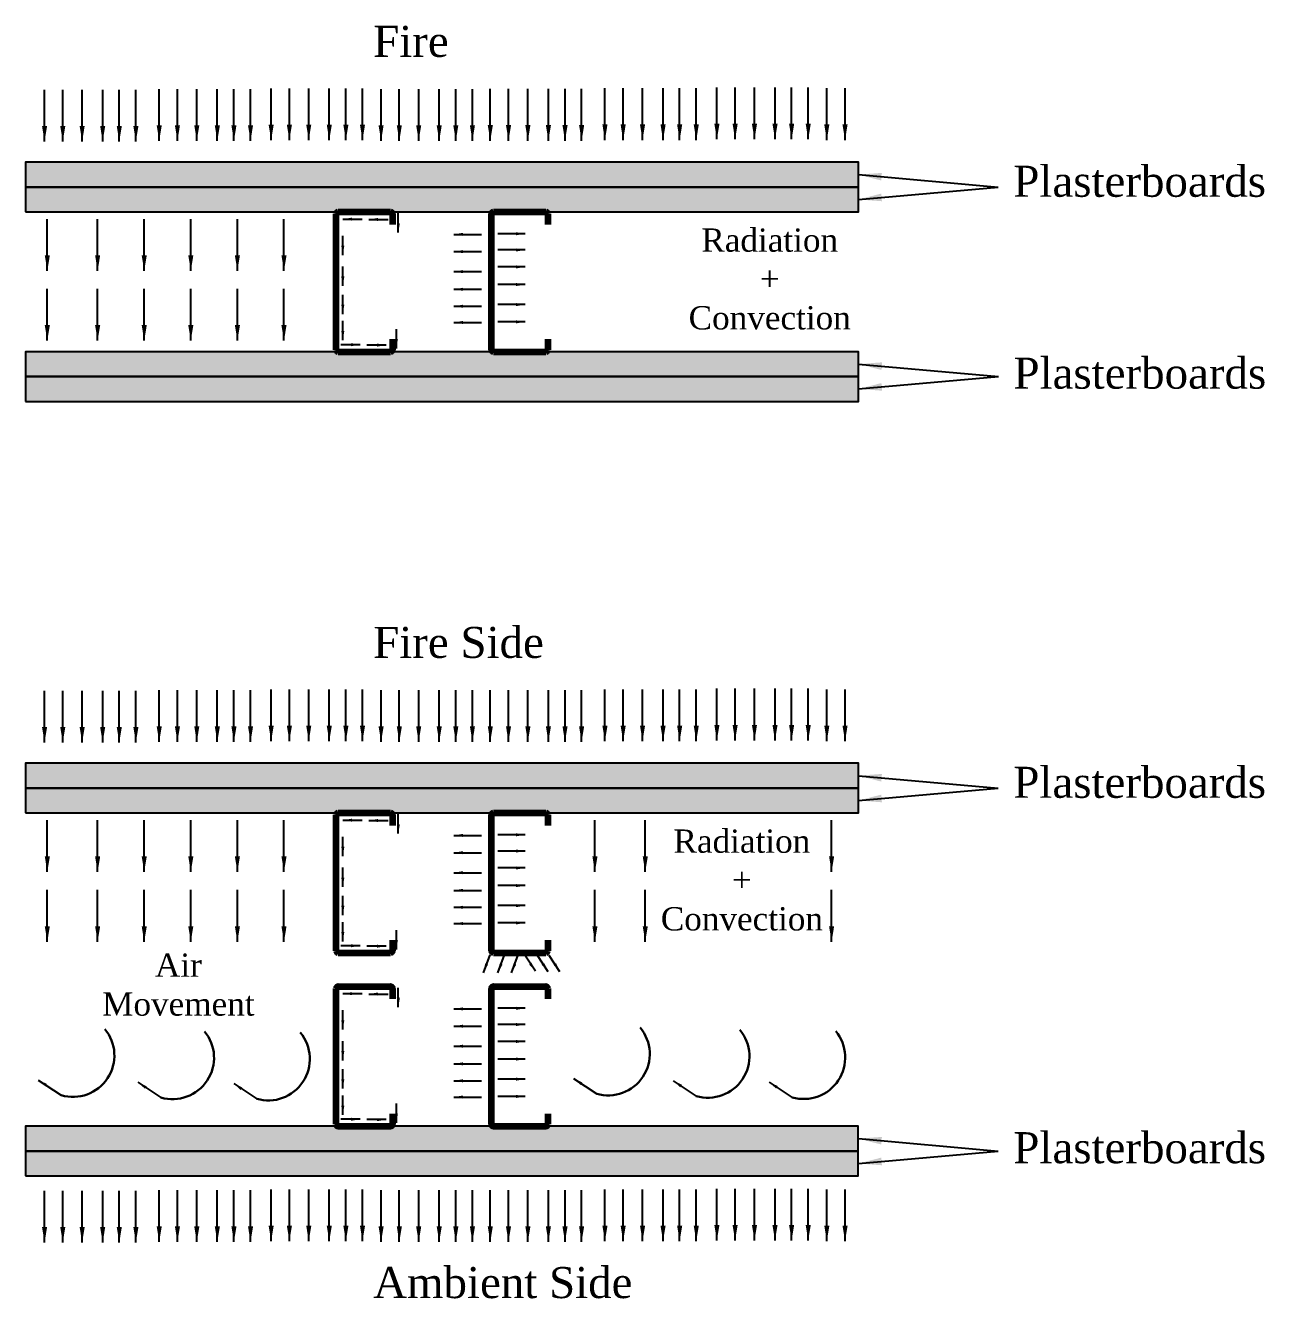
# Model space of a CAD drawing. Header units: millimetres. Extents: x 4718 to 11481, y 420 to 1811.
# Drawn here: x 10683 to 11481, y 512 to 1332 of the extents above; entities that cross this region are included whole.
import ezdxf

# ---------------------------------------------------------------- set-up
doc = ezdxf.new("R2010")
doc.units = ezdxf.units.MM
doc.layers.get('0').update_dxf_attribs({"lineweight": 100})
doc.styles.get("Standard").update_dxf_attribs({"font": 'times.ttf'})
doc.dimstyles.new('ISO-25', dxfattribs={"dimtxt": 2.5, "dimasz": 2.5, "dimexe": 1.25, "dimexo": 0.625, "dimtad": 1, "dimtxsty": 'Standard', "dimcen": 2.5, "dimadec": 0, "dimazin": 0, "dimtfac": 1, "dimtmove": 0, "dimatfit": 3, "dimfxl": 1, "dimarcsym": 0})
doc.dimstyles.new('Times new roman', dxfattribs={"dimtxt": 5, "dimasz": 5, "dimexe": 2, "dimexo": 1, "dimgap": 1, "dimtad": 1, "dimtih": 1, "dimtoh": 1, "dimtxsty": 'Standard', "dimblk": 'ARCHTICK', "dimcen": 0, "dimadec": 0, "dimazin": 0, "dimtfac": 1, "dimtmove": 0, "dimatfit": 3, "dimfxl": 1, "dimarcsym": 0})

# ---------------------------------------------------------------- blocks, each defined once
blk = doc.blocks.new('_ArchTick')
at = {"color": 0, "linetype": 'ByBlock', "const_width": 0.15}
blk.add_lwpolyline([(-0.5, -0.5), (0.5, 0.5)], dxfattribs=at)
blk = doc.blocks.new('Stud')
at = {"lineweight": 140}
for p, q in [((4630.24, 1668.85), (4630.24, 1756.35)), ((4631.49, 1757.6), (4665.24, 1757.6)), ((4666.49, 1756.35), (4666.49, 1749.6)), ((4666.49, 1675.6), (4666.49, 1668.85)), ((4631.49, 1667.6), (4665.24, 1667.6))]:
    blk.add_line(p, q, dxfattribs=at)
for centre, start, end in [((4631.49, 1756.35), 90, 180), ((4665.24, 1756.35), 0, 90), ((4631.49, 1668.85), 180, 270), ((4665.24, 1668.85), 270, 0)]:
    blk.add_arc(centre, 1.25, start, end, dxfattribs=at)

msp = doc.modelspace()

# ---------------------------------------------------------------- hatches: boundary and pattern name
at = {"lineweight": -3, "true_color": 0xf7abae}
h = msp.add_hatch(color=241, dxfattribs=at)
h.dxf.hatch_style = 1
h.paths.add_polyline_path([(10683.316, 1243.572), (10683.316, 1227.572), (11219.566, 1227.572), (11219.566, 1243.572)])
h = msp.add_hatch(color=241, dxfattribs=at)
h.dxf.hatch_style = 1
h.paths.add_polyline_path([(11219.566, 1211.572), (11219.566, 1227.572), (10683.316, 1227.572), (10683.316, 1211.572)])
h = msp.add_hatch(color=241, dxfattribs=at)
h.dxf.hatch_style = 1
h.paths.add_polyline_path([(11219.566, 1105.572), (11219.566, 1121.572), (10683.316, 1121.572), (10683.316, 1105.572)])
h = msp.add_hatch(color=241, dxfattribs=at)
h.dxf.hatch_style = 1
h.paths.add_polyline_path([(11219.566, 1089.572), (11219.566, 1105.572), (10683.316, 1105.572), (10683.316, 1089.572)])
h = msp.add_hatch(color=241, dxfattribs=at)
h.dxf.hatch_style = 1
h.paths.add_polyline_path([(10683.316, 856.593), (10683.316, 840.593), (11219.566, 840.593), (11219.566, 856.593)])
h = msp.add_hatch(color=241, dxfattribs=at)
h.dxf.hatch_style = 1
h.paths.add_polyline_path([(11219.566, 824.593), (11219.566, 840.593), (10683.316, 840.593), (10683.316, 824.593)])
h = msp.add_hatch(color=241, dxfattribs=at)
h.dxf.hatch_style = 1
h.paths.add_polyline_path([(11219.466, 606.89), (11219.466, 622.89), (10683.216, 622.89), (10683.216, 606.89)])
h = msp.add_hatch(color=241, dxfattribs=at)
h.dxf.hatch_style = 1
h.paths.add_polyline_path([(11219.466, 590.89), (11219.466, 606.89), (10683.216, 606.89), (10683.216, 590.89)])

# ---------------------------------------------------------------- linework, layer by layer
at = {"lineweight": -3}
for points in [[(10683.316, 1227.572), (11219.566, 1227.572), (11219.566, 1243.572), (10683.316, 1243.572)], [(10683.316, 1211.572), (11219.566, 1211.572), (11219.566, 1227.572), (10683.316, 1227.572)], [(10683.316, 1105.572), (11219.566, 1105.572), (11219.566, 1121.572), (10683.316, 1121.572)], [(10683.316, 1089.572), (11219.566, 1089.572), (11219.566, 1105.572), (10683.316, 1105.572)], [(10683.316, 840.593), (11219.566, 840.593), (11219.566, 856.593), (10683.316, 856.593)], [(10683.316, 824.593), (11219.566, 824.593), (11219.566, 840.593), (10683.316, 840.593)], [(10683.216, 606.89), (11219.466, 606.89), (11219.466, 622.89), (10683.216, 622.89)], [(10683.216, 590.89), (11219.466, 590.89), (11219.466, 606.89), (10683.216, 606.89)]]:
    msp.add_lwpolyline(points, close=True, dxfattribs=at)
at = {"color": 242, "lineweight": 30, "true_color": 0xcd2027}
for centre in [(10713.78, 668.477), (10777.954, 667.004), (10839.62, 666.176), (11058.519, 669.435), (11122.694, 667.962), (11184.36, 667.135)]:
    msp.add_arc(centre, 26.699, 253.739757, 39.519262, dxfattribs=at)

# ---------------------------------------------------------------- block references
at = {"lineweight": -3}
for p in [(6253.071, -546.031), (6353.071, -546.031), (6253.071, -933.01), (6353.071, -933.01), (6253.071, -1044.713), (6353.071, -1044.713)]:
    msp.add_blockref('Stud', p, dxfattribs=at)

# ---------------------------------------------------------------- texts
at = {"lineweight": -3, "attachment_point": 1}
for s, insert, char_height, width in [('Fire', (10907.112, 1331.388), 20, 52.39245), ('Plasterboards', (11319.337, 1241.315), 20, 52.39245), ('\\pxqc;Radiation + Convection', (11112.462, 1200.931), 15, 100.01183), ('Plasterboards', (11319.452, 1117.765), 20, 80.81466), ('Fire Side', (10907.112, 944.409), 20, 111.69613), ('Plasterboards', (11319.337, 854.336), 20, 52.39245), ('\\pxqc;Radiation + Convection', (11094.544, 813.952), 15, 100.01183), ('\\pxqc;Air Movement', (10731.691, 734.118), 15, 100.01183), ('Plasterboards', (11319.352, 619.083), 20, 80.81466), ('Ambient Side', (10907.112, 532.262), 20, 176.58786)]:
    msp.add_mtext(s, dxfattribs=dict(at, insert=insert, char_height=char_height, width=width))

# ---------------------------------------------------------------- leaders
at = {"color": 242, "lineweight": 30, "true_color": 0xcd2027}
for points, override in [([(10695.52, 1256.966), (10695.52, 1290.264)], {"dimasz": 10, "dimgap": 0.625, "dimtad": 0}), ([(10707.252, 1256.966), (10707.252, 1290.264)], {"dimasz": 10, "dimtad": 0}), ([(10719.726, 1256.966), (10719.726, 1290.264)], {"dimasz": 10, "dimtad": 0}), ([(10732.943, 1256.966), (10732.943, 1290.264)], {"dimasz": 10, "dimtad": 0}), ([(10743.635, 1256.966), (10743.635, 1290.264)], {"dimasz": 10, "dimtad": 0}), ([(10754.327, 1256.966), (10754.327, 1290.264)], {"dimasz": 10, "dimtad": 0}), ([(10769.349, 1257.4), (10769.349, 1290.698)], {"dimasz": 10, "dimtad": 0}), ([(10781.08, 1257.4), (10781.08, 1290.698)], {"dimasz": 10, "dimtad": 0}), ([(10793.554, 1257.4), (10793.554, 1290.698)], {"dimasz": 10, "dimtad": 0}), ([(10806.771, 1257.4), (10806.771, 1290.698)], {"dimasz": 10, "dimtad": 0}), ([(10817.463, 1257.4), (10817.463, 1290.698)], {"dimasz": 10, "dimtad": 0}), ([(10828.155, 1257.4), (10828.155, 1290.698)], {"dimasz": 10, "dimtad": 0}), ([(10841.44, 1257.834), (10841.44, 1291.132)], {"dimasz": 10, "dimtad": 0}), ([(10853.171, 1257.834), (10853.171, 1291.132)], {"dimasz": 10, "dimtad": 0}), ([(10865.646, 1257.834), (10865.646, 1291.132)], {"dimasz": 10, "dimtad": 0}), ([(10878.862, 1257.834), (10878.862, 1291.132)], {"dimasz": 10, "dimtad": 0}), ([(10889.554, 1257.834), (10889.554, 1291.132)], {"dimasz": 10, "dimtad": 0}), ([(10900.246, 1257.834), (10900.246, 1291.132)], {"dimasz": 10, "dimtad": 0}), ([(10912.228, 1257.4), (10912.228, 1290.698)], {"dimasz": 10, "dimtad": 0}), ([(10923.96, 1257.4), (10923.96, 1290.698)], {"dimasz": 10, "dimtad": 0}), ([(10936.434, 1257.4), (10936.434, 1290.698)], {"dimasz": 10, "dimtad": 0}), ([(10949.65, 1257.4), (10949.65, 1290.698)], {"dimasz": 10, "dimtad": 0}), ([(10960.343, 1257.4), (10960.343, 1290.698)], {"dimasz": 10, "dimtad": 0}), ([(10971.035, 1257.4), (10971.035, 1290.698)], {"dimasz": 10, "dimtad": 0}), ([(10982.544, 1257.432), (10982.544, 1290.731)], {"dimasz": 10, "dimtad": 0}), ([(10994.275, 1257.432), (10994.275, 1290.731)], {"dimasz": 10, "dimtad": 0}), ([(11006.749, 1257.432), (11006.749, 1290.731)], {"dimasz": 10, "dimtad": 0}), ([(11019.966, 1257.432), (11019.966, 1290.731)], {"dimasz": 10, "dimtad": 0}), ([(11030.658, 1257.432), (11030.658, 1290.731)], {"dimasz": 10, "dimtad": 0}), ([(11041.35, 1257.432), (11041.35, 1290.731)], {"dimasz": 10, "dimtad": 0}), ([(11056.372, 1257.866), (11056.372, 1291.165)], {"dimasz": 10, "dimtad": 0}), ([(11068.104, 1257.866), (11068.104, 1291.165)], {"dimasz": 10, "dimtad": 0}), ([(11080.578, 1257.866), (11080.578, 1291.165)], {"dimasz": 10, "dimtad": 0}), ([(11093.794, 1257.866), (11093.794, 1291.165)], {"dimasz": 10, "dimtad": 0}), ([(11104.487, 1257.866), (11104.487, 1291.165)], {"dimasz": 10, "dimtad": 0}), ([(11115.179, 1257.866), (11115.179, 1291.165)], {"dimasz": 10, "dimtad": 0}), ([(11128.463, 1258.3), (11128.463, 1291.599)], {"dimasz": 10, "dimtad": 0}), ([(11140.195, 1258.3), (11140.195, 1291.599)], {"dimasz": 10, "dimtad": 0}), ([(11152.669, 1258.3), (11152.669, 1291.599)], {"dimasz": 10, "dimtad": 0}), ([(11165.886, 1258.3), (11165.886, 1291.599)], {"dimasz": 10, "dimtad": 0}), ([(11176.578, 1258.3), (11176.578, 1291.599)], {"dimasz": 10, "dimtad": 0}), ([(11187.27, 1258.3), (11187.27, 1291.599)], {"dimasz": 10, "dimtad": 0}), ([(11199.251, 1257.866), (11199.251, 1291.165)], {"dimasz": 10, "dimtad": 0}), ([(11210.983, 1257.866), (11210.983, 1291.165)], {"dimasz": 10, "dimtad": 0}), ([(10697.289, 1173.654), (10697.289, 1206.953)], {"dimasz": 10, "dimgap": 0.625, "dimtad": 0}), ([(10729.696, 1173.654), (10729.696, 1206.953)], {"dimasz": 10, "dimgap": 0.625, "dimtad": 0}), ([(10759.696, 1173.654), (10759.696, 1206.953)], {"dimasz": 10, "dimgap": 0.625, "dimtad": 0}), ([(10789.696, 1173.654), (10789.696, 1206.953)], {"dimasz": 10, "dimgap": 0.625, "dimtad": 0}), ([(10819.696, 1173.654), (10819.696, 1206.953)], {"dimasz": 10, "dimgap": 0.625, "dimtad": 0}), ([(10849.696, 1173.654), (10849.696, 1206.953)], {"dimasz": 10, "dimgap": 0.625, "dimtad": 0}), ([(10887.572, 1206.938), (10900.02, 1206.938)], {"dimasz": 6, "dimgap": 0.625, "dimtad": 0}), ([(10904.249, 1206.686), (10916.697, 1206.686)], {"dimasz": 6, "dimgap": 0.625, "dimtad": 0}), ([(10923.326, 1198.307), (10923.326, 1210.755)], {"dimasz": 6, "dimgap": 0.625, "dimtad": 0}), ([(10959.032, 1197.122), (10976.812, 1197.122)], {"dimasz": 6, "dimgap": 0.625, "dimtad": 0}), ([(11005.079, 1197.524), (10987.298, 1197.524)], {"dimasz": 6, "dimgap": 0.625, "dimtad": 0}), ([(10887.572, 1183.788), (10887.572, 1196.236)], {"dimasz": 6, "dimgap": 0.625, "dimtad": 0}), ([(10959.032, 1185.996), (10976.812, 1185.996)], {"dimasz": 6, "dimgap": 0.625, "dimtad": 0}), ([(11005.079, 1187.076), (10987.298, 1187.076)], {"dimasz": 6, "dimgap": 0.625, "dimtad": 0}), ([(10887.572, 1163.994), (10887.572, 1176.442)], {"dimasz": 6, "dimgap": 0.625, "dimtad": 0}), ([(10959.032, 1173.106), (10976.812, 1173.106)], {"dimasz": 6, "dimgap": 0.625, "dimtad": 0}), ([(11005.079, 1176.164), (10987.298, 1176.164)], {"dimasz": 6, "dimgap": 0.625, "dimtad": 0}), ([(11005.079, 1164.803), (10987.298, 1164.803)], {"dimasz": 6, "dimgap": 0.625, "dimtad": 0}), ([(10697.289, 1128.675), (10697.289, 1161.973)], {"dimasz": 10, "dimgap": 0.625, "dimtad": 0}), ([(10729.696, 1128.675), (10729.696, 1161.973)], {"dimasz": 10, "dimgap": 0.625, "dimtad": 0}), ([(10759.696, 1128.675), (10759.696, 1161.973)], {"dimasz": 10, "dimgap": 0.625, "dimtad": 0}), ([(10789.696, 1128.675), (10789.696, 1161.973)], {"dimasz": 10, "dimgap": 0.625, "dimtad": 0}), ([(10819.696, 1128.675), (10819.696, 1161.973)], {"dimasz": 10, "dimgap": 0.625, "dimtad": 0}), ([(10849.696, 1128.675), (10849.696, 1161.973)], {"dimasz": 10, "dimgap": 0.625, "dimtad": 0}), ([(10887.572, 1145.815), (10887.572, 1158.264)], {"dimasz": 6, "dimgap": 0.625, "dimtad": 0}), ([(10959.032, 1161.746), (10976.812, 1161.746)], {"dimasz": 6, "dimgap": 0.625, "dimtad": 0}), ([(10959.032, 1150.833), (10976.812, 1150.833)], {"dimasz": 6, "dimgap": 0.625, "dimtad": 0}), ([(11005.079, 1151.913), (10987.298, 1151.913)], {"dimasz": 6, "dimgap": 0.625, "dimtad": 0}), ([(10887.572, 1128.917), (10887.572, 1141.365)], {"dimasz": 6, "dimgap": 0.625, "dimtad": 0}), ([(10959.032, 1140.386), (10976.812, 1140.386)], {"dimasz": 6, "dimgap": 0.625, "dimtad": 0}), ([(11005.079, 1140.787), (10987.298, 1140.787)], {"dimasz": 6, "dimgap": 0.625, "dimtad": 0}), ([(10922.05, 1123.701), (10922.05, 1136.149)], {"dimasz": 6, "dimgap": 0.625, "dimtad": 0}), ([(10898.844, 1126.082), (10886.396, 1126.082)], {"dimasz": 6, "dimgap": 0.625, "dimtad": 0}), ([(10915.521, 1125.829), (10903.073, 1125.829)], {"dimasz": 6, "dimgap": 0.625, "dimtad": 0}), ([(10695.52, 869.987), (10695.52, 903.285)], {"dimasz": 10, "dimgap": 0.625, "dimtad": 0}), ([(10707.252, 869.987), (10707.252, 903.285)], {"dimasz": 10, "dimtad": 0}), ([(10719.726, 869.987), (10719.726, 903.285)], {"dimasz": 10, "dimtad": 0}), ([(10732.943, 869.987), (10732.943, 903.285)], {"dimasz": 10, "dimtad": 0}), ([(10743.635, 869.987), (10743.635, 903.285)], {"dimasz": 10, "dimtad": 0}), ([(10754.327, 869.987), (10754.327, 903.285)], {"dimasz": 10, "dimtad": 0}), ([(10769.349, 870.421), (10769.349, 903.719)], {"dimasz": 10, "dimtad": 0}), ([(10781.08, 870.421), (10781.08, 903.719)], {"dimasz": 10, "dimtad": 0}), ([(10793.554, 870.421), (10793.554, 903.719)], {"dimasz": 10, "dimtad": 0}), ([(10806.771, 870.421), (10806.771, 903.719)], {"dimasz": 10, "dimtad": 0}), ([(10817.463, 870.421), (10817.463, 903.719)], {"dimasz": 10, "dimtad": 0}), ([(10828.155, 870.421), (10828.155, 903.719)], {"dimasz": 10, "dimtad": 0}), ([(10841.44, 870.855), (10841.44, 904.153)], {"dimasz": 10, "dimtad": 0}), ([(10853.171, 870.855), (10853.171, 904.153)], {"dimasz": 10, "dimtad": 0}), ([(10865.646, 870.855), (10865.646, 904.153)], {"dimasz": 10, "dimtad": 0}), ([(10878.862, 870.855), (10878.862, 904.153)], {"dimasz": 10, "dimtad": 0}), ([(10889.554, 870.855), (10889.554, 904.153)], {"dimasz": 10, "dimtad": 0}), ([(10900.246, 870.855), (10900.246, 904.153)], {"dimasz": 10, "dimtad": 0}), ([(10912.228, 870.421), (10912.228, 903.719)], {"dimasz": 10, "dimtad": 0}), ([(10923.96, 870.421), (10923.96, 903.719)], {"dimasz": 10, "dimtad": 0}), ([(10936.434, 870.421), (10936.434, 903.719)], {"dimasz": 10, "dimtad": 0}), ([(10949.65, 870.421), (10949.65, 903.719)], {"dimasz": 10, "dimtad": 0}), ([(10960.343, 870.421), (10960.343, 903.719)], {"dimasz": 10, "dimtad": 0}), ([(10971.035, 870.421), (10971.035, 903.719)], {"dimasz": 10, "dimtad": 0}), ([(10982.544, 870.453), (10982.544, 903.752)], {"dimasz": 10, "dimtad": 0}), ([(10994.275, 870.453), (10994.275, 903.752)], {"dimasz": 10, "dimtad": 0}), ([(11006.749, 870.453), (11006.749, 903.752)], {"dimasz": 10, "dimtad": 0}), ([(11019.966, 870.453), (11019.966, 903.752)], {"dimasz": 10, "dimtad": 0}), ([(11030.658, 870.453), (11030.658, 903.752)], {"dimasz": 10, "dimtad": 0}), ([(11041.35, 870.453), (11041.35, 903.752)], {"dimasz": 10, "dimtad": 0}), ([(11056.372, 870.887), (11056.372, 904.186)], {"dimasz": 10, "dimtad": 0}), ([(11068.104, 870.887), (11068.104, 904.186)], {"dimasz": 10, "dimtad": 0}), ([(11080.578, 870.887), (11080.578, 904.186)], {"dimasz": 10, "dimtad": 0}), ([(11093.794, 870.887), (11093.794, 904.186)], {"dimasz": 10, "dimtad": 0}), ([(11104.487, 870.887), (11104.487, 904.186)], {"dimasz": 10, "dimtad": 0}), ([(11115.179, 870.887), (11115.179, 904.186)], {"dimasz": 10, "dimtad": 0}), ([(11128.463, 871.321), (11128.463, 904.62)], {"dimasz": 10, "dimtad": 0}), ([(11140.195, 871.321), (11140.195, 904.62)], {"dimasz": 10, "dimtad": 0}), ([(11152.669, 871.321), (11152.669, 904.62)], {"dimasz": 10, "dimtad": 0}), ([(11165.886, 871.321), (11165.886, 904.62)], {"dimasz": 10, "dimtad": 0}), ([(11176.578, 871.321), (11176.578, 904.62)], {"dimasz": 10, "dimtad": 0}), ([(11187.27, 871.321), (11187.27, 904.62)], {"dimasz": 10, "dimtad": 0}), ([(11199.251, 870.887), (11199.251, 904.186)], {"dimasz": 10, "dimtad": 0}), ([(11210.983, 870.887), (11210.983, 904.186)], {"dimasz": 10, "dimtad": 0}), ([(10697.289, 786.675), (10697.289, 819.974)], {"dimasz": 10, "dimgap": 0.625, "dimtad": 0}), ([(10729.696, 786.675), (10729.696, 819.974)], {"dimasz": 10, "dimgap": 0.625, "dimtad": 0}), ([(10759.696, 786.675), (10759.696, 819.974)], {"dimasz": 10, "dimgap": 0.625, "dimtad": 0}), ([(10789.696, 786.675), (10789.696, 819.974)], {"dimasz": 10, "dimgap": 0.625, "dimtad": 0}), ([(10819.696, 786.675), (10819.696, 819.974)], {"dimasz": 10, "dimgap": 0.625, "dimtad": 0}), ([(10849.696, 786.675), (10849.696, 819.974)], {"dimasz": 10, "dimgap": 0.625, "dimtad": 0}), ([(10887.572, 819.959), (10900.02, 819.959)], {"dimasz": 6, "dimgap": 0.625, "dimtad": 0}), ([(10904.249, 819.707), (10916.697, 819.707)], {"dimasz": 6, "dimgap": 0.625, "dimtad": 0}), ([(10923.326, 811.328), (10923.326, 823.776)], {"dimasz": 6, "dimgap": 0.625, "dimtad": 0}), ([(11049.919, 786.675), (11049.919, 819.974)], {"dimasz": 10, "dimgap": 0.625, "dimtad": 0}), ([(11082.326, 786.675), (11082.326, 819.974)], {"dimasz": 10, "dimgap": 0.625, "dimtad": 0}), ([(11202.326, 786.675), (11202.326, 819.974)], {"dimasz": 10, "dimgap": 0.625, "dimtad": 0}), ([(11005.079, 810.544), (10987.298, 810.544)], {"dimasz": 6, "dimgap": 0.625, "dimtad": 0}), ([(10887.572, 796.809), (10887.572, 809.257)], {"dimasz": 6, "dimgap": 0.625, "dimtad": 0}), ([(10959.032, 810.143), (10976.812, 810.143)], {"dimasz": 6, "dimgap": 0.625, "dimtad": 0}), ([(10959.032, 799.017), (10976.812, 799.017)], {"dimasz": 6, "dimgap": 0.625, "dimtad": 0}), ([(11005.079, 800.097), (10987.298, 800.097)], {"dimasz": 6, "dimgap": 0.625, "dimtad": 0}), ([(10887.572, 777.015), (10887.572, 789.463)], {"dimasz": 6, "dimgap": 0.625, "dimtad": 0}), ([(10959.032, 786.127), (10976.812, 786.127)], {"dimasz": 6, "dimgap": 0.625, "dimtad": 0}), ([(11005.079, 789.184), (10987.298, 789.184)], {"dimasz": 6, "dimgap": 0.625, "dimtad": 0}), ([(11005.079, 777.824), (10987.298, 777.824)], {"dimasz": 6, "dimgap": 0.625, "dimtad": 0}), ([(10697.289, 741.695), (10697.289, 774.994)], {"dimasz": 10, "dimgap": 0.625, "dimtad": 0}), ([(10729.696, 741.695), (10729.696, 774.994)], {"dimasz": 10, "dimgap": 0.625, "dimtad": 0}), ([(10759.696, 741.695), (10759.696, 774.994)], {"dimasz": 10, "dimgap": 0.625, "dimtad": 0}), ([(10789.696, 741.695), (10789.696, 774.994)], {"dimasz": 10, "dimgap": 0.625, "dimtad": 0}), ([(10819.696, 741.695), (10819.696, 774.994)], {"dimasz": 10, "dimgap": 0.625, "dimtad": 0}), ([(10849.696, 741.695), (10849.696, 774.994)], {"dimasz": 10, "dimgap": 0.625, "dimtad": 0}), ([(10887.572, 758.836), (10887.572, 771.284)], {"dimasz": 6, "dimgap": 0.625, "dimtad": 0}), ([(10959.032, 774.766), (10976.812, 774.766)], {"dimasz": 6, "dimgap": 0.625, "dimtad": 0}), ([(11049.919, 741.695), (11049.919, 774.994)], {"dimasz": 10, "dimgap": 0.625, "dimtad": 0}), ([(11082.326, 741.695), (11082.326, 774.994)], {"dimasz": 10, "dimgap": 0.625, "dimtad": 0}), ([(11202.326, 741.695), (11202.326, 774.994)], {"dimasz": 10, "dimgap": 0.625, "dimtad": 0}), ([(10959.032, 763.854), (10976.812, 763.854)], {"dimasz": 6, "dimgap": 0.625, "dimtad": 0}), ([(11005.079, 764.934), (10987.298, 764.934)], {"dimasz": 6, "dimgap": 0.625, "dimtad": 0}), ([(10887.572, 741.924), (10887.572, 754.372)], {"dimasz": 6, "dimgap": 0.625, "dimtad": 0}), ([(10959.032, 753.393), (10976.812, 753.393)], {"dimasz": 6, "dimgap": 0.625, "dimtad": 0}), ([(11005.079, 753.794), (10987.298, 753.794)], {"dimasz": 6, "dimgap": 0.625, "dimtad": 0}), ([(10922.05, 736.708), (10922.05, 749.156)], {"dimasz": 6, "dimgap": 0.625, "dimtad": 0}), ([(10898.844, 739.089), (10886.396, 739.089)], {"dimasz": 6, "dimgap": 0.625, "dimtad": 0}), ([(10915.521, 738.836), (10903.073, 738.836)], {"dimasz": 6, "dimgap": 0.625, "dimtad": 0}), ([(10978.063, 721.684), (10982.448, 733.334)], {"dimasz": 6, "dimgap": 0.625, "dimtad": 0}), ([(10987.366, 721.684), (10991.75, 733.334)], {"dimasz": 6, "dimgap": 0.625, "dimtad": 0}), ([(10996.213, 721.684), (11000.597, 733.334)], {"dimasz": 6, "dimgap": 0.625, "dimtad": 0}), ([(11011.577, 722.689), (11004.781, 733.119)], {"dimasz": 6, "dimgap": 0.625, "dimtad": 0}), ([(11019.777, 722.366), (11012.981, 732.795)], {"dimasz": 6, "dimgap": 0.625, "dimtad": 0}), ([(11027.329, 722.366), (11020.533, 732.795)], {"dimasz": 6, "dimgap": 0.625, "dimtad": 0}), ([(10887.572, 708.256), (10900.02, 708.256)], {"dimasz": 6, "dimgap": 0.625, "dimtad": 0}), ([(10904.249, 708.004), (10916.697, 708.004)], {"dimasz": 6, "dimgap": 0.625, "dimtad": 0}), ([(10923.326, 699.625), (10923.326, 712.073)], {"dimasz": 6, "dimgap": 0.625, "dimtad": 0}), ([(10887.572, 685.106), (10887.572, 697.554)], {"dimasz": 6, "dimgap": 0.625, "dimtad": 0}), ([(10959.032, 698.44), (10976.812, 698.44)], {"dimasz": 6, "dimgap": 0.625, "dimtad": 0}), ([(11005.079, 698.841), (10987.298, 698.841)], {"dimasz": 6, "dimgap": 0.625, "dimtad": 0}), ([(11005.079, 688.394), (10987.298, 688.394)], {"dimasz": 6, "dimgap": 0.625, "dimtad": 0}), ([(10959.032, 687.314), (10976.812, 687.314)], {"dimasz": 6, "dimgap": 0.625, "dimtad": 0}), ([(10887.572, 665.312), (10887.572, 677.76)], {"dimasz": 6, "dimgap": 0.625, "dimtad": 0}), ([(10959.032, 674.424), (10976.812, 674.424)], {"dimasz": 6, "dimgap": 0.625, "dimtad": 0}), ([(11005.079, 677.482), (10987.298, 677.482)], {"dimasz": 6, "dimgap": 0.625, "dimtad": 0}), ([(10959.032, 663.063), (10976.812, 663.063)], {"dimasz": 6, "dimgap": 0.625, "dimtad": 0}), ([(11005.079, 666.121), (10987.298, 666.121)], {"dimasz": 6, "dimgap": 0.625, "dimtad": 0}), ([(10887.572, 647.133), (10887.572, 659.582)], {"dimasz": 6, "dimgap": 0.625, "dimtad": 0}), ([(10691.474, 652.656), (10706.304, 642.846)], {"dimasz": 6, "dimgap": 0.625, "dimtad": 0}), ([(10755.648, 651.183), (10770.478, 641.373)], {"dimasz": 6, "dimgap": 0.625, "dimtad": 0}), ([(10817.315, 650.355), (10832.144, 640.545)], {"dimasz": 6, "dimgap": 0.625, "dimtad": 0}), ([(10959.032, 652.151), (10976.812, 652.151)], {"dimasz": 6, "dimgap": 0.625, "dimtad": 0}), ([(11005.079, 653.231), (10987.298, 653.231)], {"dimasz": 6, "dimgap": 0.625, "dimtad": 0}), ([(11036.214, 653.614), (11051.044, 643.804)], {"dimasz": 6, "dimgap": 0.625, "dimtad": 0}), ([(11100.388, 652.141), (11115.218, 642.331)], {"dimasz": 6, "dimgap": 0.625, "dimtad": 0}), ([(11162.055, 651.314), (11176.884, 641.504)], {"dimasz": 6, "dimgap": 0.625, "dimtad": 0}), ([(10887.572, 630.221), (10887.572, 642.67)], {"dimasz": 6, "dimgap": 0.625, "dimtad": 0}), ([(10959.032, 641.69), (10976.812, 641.69)], {"dimasz": 6, "dimgap": 0.625, "dimtad": 0}), ([(11005.079, 642.092), (10987.298, 642.092)], {"dimasz": 6, "dimgap": 0.625, "dimtad": 0}), ([(10922.05, 625.005), (10922.05, 637.453)], {"dimasz": 6, "dimgap": 0.625, "dimtad": 0}), ([(10898.844, 627.386), (10886.396, 627.386)], {"dimasz": 6, "dimgap": 0.625, "dimtad": 0}), ([(10915.521, 627.133), (10903.073, 627.133)], {"dimasz": 6, "dimgap": 0.625, "dimtad": 0}), ([(10841.44, 548.876), (10841.44, 582.175)], {"dimasz": 10, "dimtad": 0}), ([(10853.171, 548.876), (10853.171, 582.175)], {"dimasz": 10, "dimtad": 0}), ([(10865.646, 548.876), (10865.646, 582.175)], {"dimasz": 10, "dimtad": 0}), ([(10878.862, 548.876), (10878.862, 582.175)], {"dimasz": 10, "dimtad": 0}), ([(10889.554, 548.876), (10889.554, 582.175)], {"dimasz": 10, "dimtad": 0}), ([(10900.246, 548.876), (10900.246, 582.175)], {"dimasz": 10, "dimtad": 0}), ([(11056.372, 548.909), (11056.372, 582.207)], {"dimasz": 10, "dimtad": 0}), ([(11068.104, 548.909), (11068.104, 582.207)], {"dimasz": 10, "dimtad": 0}), ([(11080.578, 548.909), (11080.578, 582.207)], {"dimasz": 10, "dimtad": 0}), ([(11093.794, 548.909), (11093.794, 582.207)], {"dimasz": 10, "dimtad": 0}), ([(11104.487, 548.909), (11104.487, 582.207)], {"dimasz": 10, "dimtad": 0}), ([(11115.179, 548.909), (11115.179, 582.207)], {"dimasz": 10, "dimtad": 0}), ([(11128.463, 549.343), (11128.463, 582.641)], {"dimasz": 10, "dimtad": 0}), ([(11140.195, 549.343), (11140.195, 582.641)], {"dimasz": 10, "dimtad": 0}), ([(11152.669, 549.343), (11152.669, 582.641)], {"dimasz": 10, "dimtad": 0}), ([(11165.886, 549.343), (11165.886, 582.641)], {"dimasz": 10, "dimtad": 0}), ([(11176.578, 549.343), (11176.578, 582.641)], {"dimasz": 10, "dimtad": 0}), ([(11187.27, 549.343), (11187.27, 582.641)], {"dimasz": 10, "dimtad": 0}), ([(11199.251, 548.909), (11199.251, 582.207)], {"dimasz": 10, "dimtad": 0}), ([(11210.983, 548.909), (11210.983, 582.207)], {"dimasz": 10, "dimtad": 0}), ([(10695.52, 548.008), (10695.52, 581.307)], {"dimasz": 10, "dimgap": 0.625, "dimtad": 0}), ([(10707.252, 548.008), (10707.252, 581.307)], {"dimasz": 10, "dimtad": 0}), ([(10719.726, 548.008), (10719.726, 581.307)], {"dimasz": 10, "dimtad": 0}), ([(10732.943, 548.008), (10732.943, 581.307)], {"dimasz": 10, "dimtad": 0}), ([(10743.635, 548.008), (10743.635, 581.307)], {"dimasz": 10, "dimtad": 0}), ([(10754.327, 548.008), (10754.327, 581.307)], {"dimasz": 10, "dimtad": 0}), ([(10769.349, 548.442), (10769.349, 581.741)], {"dimasz": 10, "dimtad": 0}), ([(10781.08, 548.442), (10781.08, 581.741)], {"dimasz": 10, "dimtad": 0}), ([(10793.554, 548.442), (10793.554, 581.741)], {"dimasz": 10, "dimtad": 0}), ([(10806.771, 548.442), (10806.771, 581.741)], {"dimasz": 10, "dimtad": 0}), ([(10817.463, 548.442), (10817.463, 581.741)], {"dimasz": 10, "dimtad": 0}), ([(10828.155, 548.442), (10828.155, 581.741)], {"dimasz": 10, "dimtad": 0}), ([(10912.228, 548.442), (10912.228, 581.741)], {"dimasz": 10, "dimtad": 0}), ([(10923.96, 548.442), (10923.96, 581.741)], {"dimasz": 10, "dimtad": 0}), ([(10936.434, 548.442), (10936.434, 581.741)], {"dimasz": 10, "dimtad": 0}), ([(10949.65, 548.442), (10949.65, 581.741)], {"dimasz": 10, "dimtad": 0}), ([(10960.343, 548.442), (10960.343, 581.741)], {"dimasz": 10, "dimtad": 0}), ([(10971.035, 548.442), (10971.035, 581.741)], {"dimasz": 10, "dimtad": 0}), ([(10982.544, 548.475), (10982.544, 581.773)], {"dimasz": 10, "dimtad": 0}), ([(10994.275, 548.475), (10994.275, 581.773)], {"dimasz": 10, "dimtad": 0}), ([(11006.749, 548.475), (11006.749, 581.773)], {"dimasz": 10, "dimtad": 0}), ([(11019.966, 548.475), (11019.966, 581.773)], {"dimasz": 10, "dimtad": 0}), ([(11030.658, 548.475), (11030.658, 581.773)], {"dimasz": 10, "dimtad": 0}), ([(11041.35, 548.475), (11041.35, 581.773)], {"dimasz": 10, "dimtad": 0})]:
    msp.add_leader(points, dimstyle='ISO-25', override=override, dxfattribs=at)
at = {"lineweight": -3}
for points in [[(11219.566, 1235.572), (11309.662, 1227.572)], [(11219.566, 1219.572), (11309.662, 1227.572)], [(11219.681, 1113.589), (11309.778, 1105.589)], [(11219.681, 1097.589), (11309.778, 1105.589)], [(11219.566, 848.593), (11309.662, 840.593)], [(11219.566, 832.593), (11309.662, 840.593)], [(11219.581, 614.907), (11309.678, 606.907)], [(11219.581, 598.907), (11309.678, 606.907)]]:
    msp.add_leader(points, dimstyle='Times new roman', override={"dimasz": 15, "dimgap": 0.625, "dimtad": 0}, dxfattribs=at)

doc.saveas('drawing.dxf')
